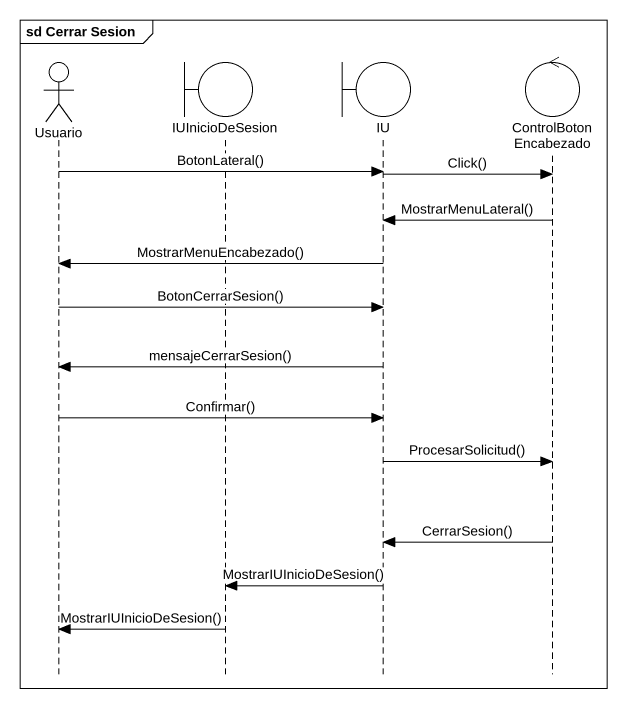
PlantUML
@startuml
mainframe sd Cerrar Sesion
hide footbox
actor Usuario
boundary IUInicioDeSesion
boundary IU
control ControlBotonEncabezado

Usuario -> IU : BotonLateral()
IU -> ControlBotonEncabezado : Click()
ControlBotonEncabezado -> IU : MostrarMenuLateral()
IU -> Usuario : MostrarMenuEncabezado()
Usuario -> IU : BotonCerrarSesion()
IU -> Usuario : mensajeCerrarSesion()
Usuario -> IU : Confirmar()
IU -> ControlBotonEncabezado : ProcesarSolicitud()
ControlBotonEncabezado -> IU : CerrarSesion()
IU -> IUInicioDeSesion : MostrarIUInicioDeSesion()
IUInicioDeSesion -> Usuario : MostrarIUInicioDeSesion()
@enduml
